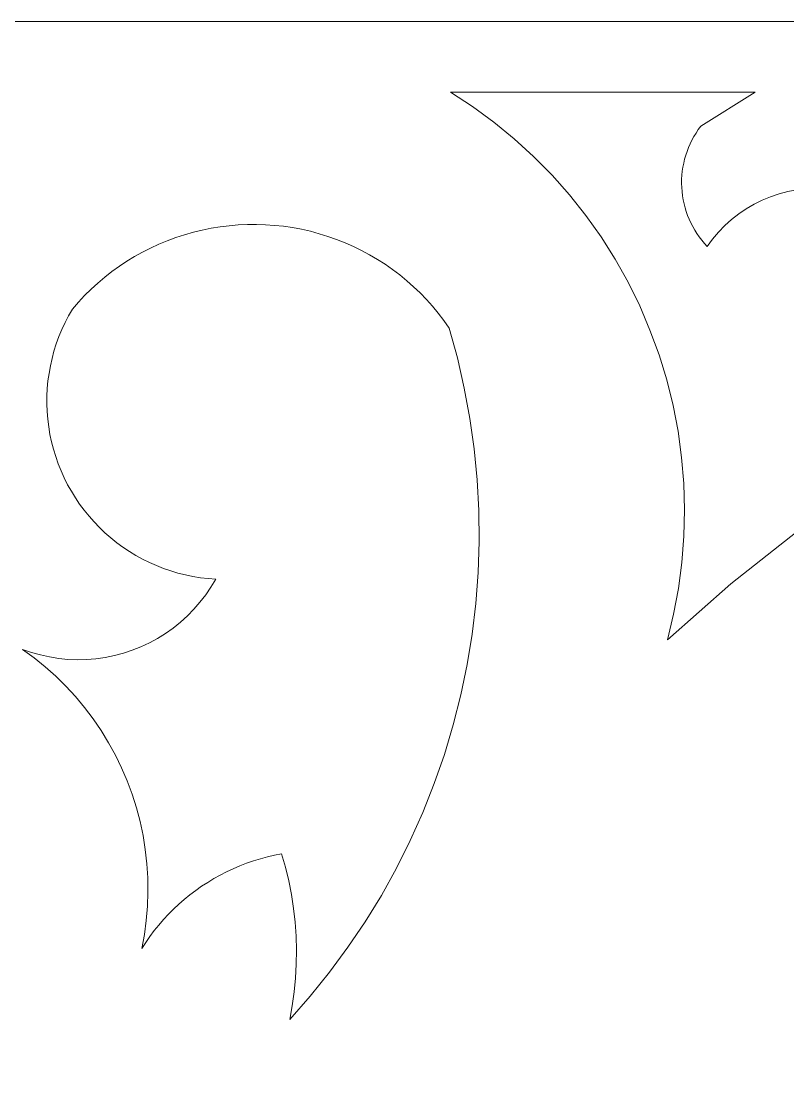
# Model space of a CAD drawing. Header units: centimetres. Extents: x -9.9 to 10, y -12 to 6.3.
# Drawn here: x -6.809 to -3.784, y 2.036 to 6.281 of the extents above; entities that cross this region are included whole.
import ezdxf

# ---------------------------------------------------------------- set-up
doc = ezdxf.new("R2010")
doc.units = ezdxf.units.CM
doc.header["$MEASUREMENT"] = 0
doc.layers.add('layer 1', color=7, linetype='Continuous')

msp = doc.modelspace()

# ---------------------------------------------------------------- linework, layer by layer
at = {"layer": 'layer 1', "color": 242, "lineweight": 20}
for points, knots in [([(-0.65137, -11.98109), (-0.65137, -11.98109), (-0.65137, 6.28139), (-0.65137, 6.28139), (-0.65137, 6.28139), (-0.65137, 6.28139), (-9.89386, 6.28139), (-9.89386, 6.28139), (-9.89386, 6.28139), (-9.89386, 6.28139), (-9.89386, -11.98109), (-9.89386, -11.98109), (-9.89386, -11.98109), (-9.89386, -11.98109), (-0.65137, -11.98109), (-0.65137, -11.98109)], [0, 0, 0, 0, 0.2, 0.2, 0.2, 0.2, 0.4, 0.4, 0.4, 0.4, 0.6, 0.6, 0.6, 0.6, 1, 1, 1, 1]), ([(-3.74606, 4.26747), (-3.74606, 4.26747), (-4.00851, 4.06061), (-4.00851, 4.06061), (-4.00851, 4.06061), (-4.00851, 4.06061), (-4.25868, 3.83902), (-4.25868, 3.83902), (-4.25868, 3.83902), (-4.25868, 3.83902), (-4.23412, 3.94026), (-4.23412, 3.94026), (-4.23412, 3.94026), (-4.23412, 3.94026), (-4.21508, 4.04247), (-4.21508, 4.04247), (-4.21508, 4.04247), (-4.21508, 4.04247), (-4.20154, 4.14538), (-4.20154, 4.14538), (-4.20154, 4.14538), (-4.20154, 4.14538), (-4.19345, 4.2488), (-4.19345, 4.2488), (-4.19345, 4.2488), (-4.19345, 4.2488), (-4.19094, 4.35253), (-4.19094, 4.35253), (-4.19094, 4.35253), (-4.19094, 4.35253), (-4.19401, 4.45628), (-4.19401, 4.45628), (-4.19401, 4.45628), (-4.19401, 4.45628), (-4.20259, 4.55988), (-4.20259, 4.55988), (-4.20259, 4.55988), (-4.20259, 4.55988), (-4.21675, 4.66311), (-4.21675, 4.66311), (-4.21675, 4.66311), (-4.21675, 4.66311), (-4.23642, 4.76542), (-4.23642, 4.76542), (-4.23642, 4.76542), (-4.23642, 4.76542), (-4.26147, 4.8663), (-4.26147, 4.8663), (-4.26147, 4.8663), (-4.26147, 4.8663), (-4.29182, 4.96557), (-4.29182, 4.96557), (-4.29182, 4.96557), (-4.29182, 4.96557), (-4.3274, 5.06301), (-4.3274, 5.06301), (-4.3274, 5.06301), (-4.3274, 5.06301), (-4.36814, 5.15841), (-4.36814, 5.15841), (-4.36814, 5.15841), (-4.36814, 5.15841), (-4.41397, 5.25156), (-4.41397, 5.25156), (-4.41397, 5.25156), (-4.41397, 5.25156), (-4.46476, 5.34227), (-4.46476, 5.34227), (-4.46476, 5.34227), (-4.46476, 5.34227), (-4.5205, 5.43031), (-4.5205, 5.43031), (-4.5205, 5.43031), (-4.5205, 5.43031), (-4.58084, 5.51523), (-4.58084, 5.51523), (-4.58084, 5.51523), (-4.58084, 5.51523), (-4.64552, 5.59665), (-4.64552, 5.59665), (-4.64552, 5.59665), (-4.64552, 5.59665), (-4.71431, 5.67437), (-4.71431, 5.67437), (-4.71431, 5.67437), (-4.71431, 5.67437), (-4.78714, 5.74824), (-4.78714, 5.74824), (-4.78714, 5.74824), (-4.78714, 5.74824), (-4.8638, 5.81815), (-4.8638, 5.81815), (-4.8638, 5.81815), (-4.8638, 5.81815), (-4.9441, 5.8839), (-4.9441, 5.8839), (-4.9441, 5.8839), (-4.9441, 5.8839), (-5.02796, 5.94534), (-5.02796, 5.94534), (-5.02796, 5.94534), (-5.02796, 5.94534), (-5.11516, 6.00234), (-5.11516, 6.00234), (-5.11516, 6.00234), (-5.11516, 6.00234), (-3.91238, 6.00234), (-3.91238, 6.00234), (-3.91238, 6.00234), (-3.91238, 6.00234), (-4.12697, 5.86764), (-4.12697, 5.86764), (-4.12697, 5.86764), (-4.12697, 5.86764), (-4.13667, 5.85449), (-4.13667, 5.85449), (-4.13667, 5.85449), (-4.13667, 5.85449), (-4.14566, 5.84097), (-4.14566, 5.84097), (-4.14566, 5.84097), (-4.14566, 5.84097), (-4.15404, 5.82711), (-4.15404, 5.82711), (-4.15404, 5.82711), (-4.15404, 5.82711), (-4.16178, 5.81291), (-4.16178, 5.81291), (-4.16178, 5.81291), (-4.16178, 5.81291), (-4.16889, 5.79842), (-4.16889, 5.79842), (-4.16889, 5.79842), (-4.16889, 5.79842), (-4.17531, 5.78365), (-4.17531, 5.78365), (-4.17531, 5.78365), (-4.17531, 5.78365), (-4.1811, 5.76863), (-4.1811, 5.76863), (-4.1811, 5.76863), (-4.1811, 5.76863), (-4.1862, 5.75337), (-4.1862, 5.75337), (-4.1862, 5.75337), (-4.1862, 5.75337), (-4.19066, 5.7379), (-4.19066, 5.7379), (-4.19066, 5.7379), (-4.19066, 5.7379), (-4.19436, 5.72224), (-4.19436, 5.72224), (-4.19436, 5.72224), (-4.19436, 5.72224), (-4.19743, 5.70642), (-4.19743, 5.70642), (-4.19743, 5.70642), (-4.19743, 5.70642), (-4.1998, 5.69046), (-4.1998, 5.69046), (-4.1998, 5.69046), (-4.1998, 5.69046), (-4.20141, 5.67438), (-4.20141, 5.67438), (-4.20141, 5.67438), (-4.20141, 5.67438), (-4.20238, 5.65819), (-4.20238, 5.65819), (-4.20238, 5.65819), (-4.20238, 5.65819), (-4.20259, 5.64194), (-4.20259, 5.64194), (-4.20259, 5.64194), (-4.20259, 5.64194), (-4.20203, 5.62563), (-4.20203, 5.62563), (-4.20203, 5.62563), (-4.20203, 5.62563), (-4.20085, 5.60938), (-4.20085, 5.60938), (-4.20085, 5.60938), (-4.20085, 5.60938), (-4.1989, 5.59325), (-4.1989, 5.59325), (-4.1989, 5.59325), (-4.1989, 5.59325), (-4.19617, 5.57726), (-4.19617, 5.57726), (-4.19617, 5.57726), (-4.19617, 5.57726), (-4.19282, 5.56145), (-4.19282, 5.56145), (-4.19282, 5.56145), (-4.19282, 5.56145), (-4.18878, 5.54582), (-4.18878, 5.54582), (-4.18878, 5.54582), (-4.18878, 5.54582), (-4.18403, 5.53042), (-4.18403, 5.53042), (-4.18403, 5.53042), (-4.18403, 5.53042), (-4.17866, 5.51527), (-4.17866, 5.51527), (-4.17866, 5.51527), (-4.17866, 5.51527), (-4.17259, 5.50036), (-4.17259, 5.50036), (-4.17259, 5.50036), (-4.17259, 5.50036), (-4.16582, 5.48574), (-4.16582, 5.48574), (-4.16582, 5.48574), (-4.16582, 5.48574), (-4.1585, 5.47142), (-4.1585, 5.47142), (-4.1585, 5.47142), (-4.1585, 5.47142), (-4.15048, 5.45744), (-4.15048, 5.45744), (-4.15048, 5.45744), (-4.15048, 5.45744), (-4.14189, 5.44378), (-4.14189, 5.44378), (-4.14189, 5.44378), (-4.14189, 5.44378), (-4.13269, 5.43051), (-4.13269, 5.43051), (-4.13269, 5.43051), (-4.13269, 5.43051), (-4.12285, 5.41764), (-4.12285, 5.41764), (-4.12285, 5.41764), (-4.12285, 5.41764), (-4.11239, 5.40517), (-4.11239, 5.40517), (-4.11239, 5.40517), (-4.11239, 5.40517), (-4.10136, 5.39313), (-4.10136, 5.39313), (-4.10136, 5.39313), (-4.10136, 5.39313), (-4.08002, 5.4221), (-4.08002, 5.4221), (-4.08002, 5.4221), (-4.08002, 5.4221), (-4.05678, 5.44948), (-4.05678, 5.44948), (-4.05678, 5.44948), (-4.05678, 5.44948), (-4.03181, 5.47517), (-4.03181, 5.47517), (-4.03181, 5.47517), (-4.03181, 5.47517), (-4.00523, 5.49908), (-4.00523, 5.49908), (-4.00523, 5.49908), (-4.00523, 5.49908), (-3.97712, 5.52118), (-3.97712, 5.52118), (-3.97712, 5.52118), (-3.97712, 5.52118), (-3.94754, 5.54134), (-3.94754, 5.54134), (-3.94754, 5.54134), (-3.94754, 5.54134), (-3.91656, 5.5595), (-3.91656, 5.5595), (-3.91656, 5.5595), (-3.91656, 5.5595), (-3.88433, 5.57559), (-3.88433, 5.57559), (-3.88433, 5.57559), (-3.88433, 5.57559), (-3.85112, 5.58946), (-3.85112, 5.58946), (-3.85112, 5.58946), (-3.85112, 5.58946), (-3.81715, 5.60101), (-3.81715, 5.60101), (-3.81715, 5.60101), (-3.81715, 5.60101), (-3.78255, 5.61023), (-3.78255, 5.61023), (-3.78255, 5.61023), (-3.78255, 5.61023), (-3.74739, 5.61709), (-3.74739, 5.61709), (-3.74739, 5.61709), (-3.74739, 5.61709), (-3.71195, 5.62159), (-3.71195, 5.62159), (-3.71195, 5.62159), (-3.71195, 5.62159), (-3.67616, 5.62368), (-3.67616, 5.62368), (-3.67616, 5.62368), (-3.67616, 5.62368), (-3.6403, 5.62335), (-3.6403, 5.62335), (-3.6403, 5.62335), (-3.6403, 5.62335), (-3.60437, 5.6206), (-3.60437, 5.6206), (-3.60437, 5.6206), (-3.60437, 5.6206), (-3.56872, 5.61541), (-3.56872, 5.61541), (-3.56872, 5.61541), (-3.56872, 5.61541), (-3.53363, 5.60788), (-3.53363, 5.60788), (-3.53363, 5.60788), (-3.53363, 5.60788), (-3.49917, 5.598), (-3.49917, 5.598), (-3.49917, 5.598), (-3.49917, 5.598), (-3.46555, 5.58585), (-3.46555, 5.58585), (-3.46555, 5.58585), (-3.46555, 5.58585), (-3.43275, 5.57146), (-3.43275, 5.57146), (-3.43275, 5.57146), (-3.43275, 5.57146), (-3.40101, 5.55489), (-3.40101, 5.55489), (-3.40101, 5.55489), (-3.40101, 5.55489), (-3.37039, 5.53618), (-3.37039, 5.53618), (-3.37039, 5.53618), (-3.37039, 5.53618), (-3.34101, 5.51537), (-3.34101, 5.51537), (-3.34101, 5.51537), (-3.34101, 5.51537), (-3.31311, 5.47498), (-3.31311, 5.47498), (-3.31311, 5.47498), (-3.31311, 5.47498), (-3.28786, 5.43304), (-3.28786, 5.43304), (-3.28786, 5.43304), (-3.28786, 5.43304), (-3.26539, 5.38964), (-3.26539, 5.38964), (-3.26539, 5.38964), (-3.26539, 5.38964), (-3.24572, 5.34498), (-3.24572, 5.34498), (-3.24572, 5.34498), (-3.24572, 5.34498), (-3.22891, 5.29916), (-3.22891, 5.29916), (-3.22891, 5.29916), (-3.22891, 5.29916), (-3.21502, 5.25233), (-3.21502, 5.25233), (-3.21502, 5.25233), (-3.21502, 5.25233), (-3.20407, 5.20463), (-3.20407, 5.20463), (-3.20407, 5.20463), (-3.20407, 5.20463), (-3.19619, 5.15617), (-3.19619, 5.15617), (-3.19619, 5.15617), (-3.19619, 5.15617), (-3.19137, 5.10731), (-3.19137, 5.10731), (-3.19137, 5.10731), (-3.19137, 5.10731), (-3.1897, 5.05839), (-3.1897, 5.05839), (-3.1897, 5.05839), (-3.1897, 5.05839), (-3.19109, 5.00956), (-3.19109, 5.00956), (-3.19109, 5.00956), (-3.19109, 5.00956), (-3.19556, 4.96097), (-3.19556, 4.96097), (-3.19556, 4.96097), (-3.19556, 4.96097), (-3.20309, 4.91274), (-3.20309, 4.91274), (-3.20309, 4.91274), (-3.20309, 4.91274), (-3.2137, 4.86506), (-3.2137, 4.86506), (-3.2137, 4.86506), (-3.2137, 4.86506), (-3.2273, 4.81804), (-3.2273, 4.81804), (-3.2273, 4.81804), (-3.2273, 4.81804), (-3.2439, 4.77184), (-3.2439, 4.77184), (-3.2439, 4.77184), (-3.2439, 4.77184), (-3.26337, 4.72679), (-3.26337, 4.72679), (-3.26337, 4.72679), (-3.26337, 4.72679), (-3.28562, 4.68318), (-3.28562, 4.68318), (-3.28562, 4.68318), (-3.28562, 4.68318), (-3.3106, 4.64117), (-3.3106, 4.64117), (-3.3106, 4.64117), (-3.3106, 4.64117), (-3.33809, 4.60085), (-3.33809, 4.60085), (-3.33809, 4.60085), (-3.33809, 4.60085), (-3.36808, 4.56234), (-3.36808, 4.56234), (-3.36808, 4.56234), (-3.36808, 4.56234), (-3.40045, 4.52579), (-3.40045, 4.52579), (-3.40045, 4.52579), (-3.40045, 4.52579), (-3.43513, 4.49127), (-3.43513, 4.49127), (-3.43513, 4.49127), (-3.43513, 4.49127), (-3.4721, 4.45891), (-3.4721, 4.45891), (-3.4721, 4.45891), (-3.4721, 4.45891), (-3.74606, 4.26747), (-3.74606, 4.26747)], [0, 0, 0, 0, 0.0090909, 0.0090909, 0.0090909, 0.0090909, 0.0181818, 0.0181818, 0.0181818, 0.0181818, 0.0272727, 0.0272727, 0.0272727, 0.0272727, 0.0363636, 0.0363636, 0.0363636, 0.0363636, 0.0454545, 0.0454545, 0.0454545, 0.0454545, 0.0545455, 0.0545455, 0.0545455, 0.0545455, 0.0636364, 0.0636364, 0.0636364, 0.0636364, 0.0727273, 0.0727273, 0.0727273, 0.0727273, 0.0818182, 0.0818182, 0.0818182, 0.0818182, 0.0909091, 0.0909091, 0.0909091, 0.0909091, 0.1, 0.1, 0.1, 0.1, 0.1090909, 0.1090909, 0.1090909, 0.1090909, 0.1181818, 0.1181818, 0.1181818, 0.1181818, 0.1272727, 0.1272727, 0.1272727, 0.1272727, 0.1363636, 0.1363636, 0.1363636, 0.1363636, 0.1454545, 0.1454545, 0.1454545, 0.1454545, 0.1545455, 0.1545455, 0.1545455, 0.1545455, 0.1636364, 0.1636364, 0.1636364, 0.1636364, 0.1727273, 0.1727273, 0.1727273, 0.1727273, 0.1818182, 0.1818182, 0.1818182, 0.1818182, 0.1909091, 0.1909091, 0.1909091, 0.1909091, 0.2, 0.2, 0.2, 0.2, 0.2090909, 0.2090909, 0.2090909, 0.2090909, 0.2181818, 0.2181818, 0.2181818, 0.2181818, 0.2272727, 0.2272727, 0.2272727, 0.2272727, 0.2363636, 0.2363636, 0.2363636, 0.2363636, 0.2454545, 0.2454545, 0.2454545, 0.2454545, 0.2545455, 0.2545455, 0.2545455, 0.2545455, 0.2636364, 0.2636364, 0.2636364, 0.2636364, 0.2727273, 0.2727273, 0.2727273, 0.2727273, 0.2818182, 0.2818182, 0.2818182, 0.2818182, 0.2909091, 0.2909091, 0.2909091, 0.2909091, 0.3, 0.3, 0.3, 0.3, 0.3090909, 0.3090909, 0.3090909, 0.3090909, 0.3181818, 0.3181818, 0.3181818, 0.3181818, 0.3272727, 0.3272727, 0.3272727, 0.3272727, 0.3363636, 0.3363636, 0.3363636, 0.3363636, 0.3454545, 0.3454545, 0.3454545, 0.3454545, 0.3545455, 0.3545455, 0.3545455, 0.3545455, 0.3636364, 0.3636364, 0.3636364, 0.3636364, 0.3727273, 0.3727273, 0.3727273, 0.3727273, 0.3818182, 0.3818182, 0.3818182, 0.3818182, 0.3909091, 0.3909091, 0.3909091, 0.3909091, 0.4, 0.4, 0.4, 0.4, 0.4090909, 0.4090909, 0.4090909, 0.4090909, 0.4181818, 0.4181818, 0.4181818, 0.4181818, 0.4272727, 0.4272727, 0.4272727, 0.4272727, 0.4363636, 0.4363636, 0.4363636, 0.4363636, 0.4454545, 0.4454545, 0.4454545, 0.4454545, 0.4545455, 0.4545455, 0.4545455, 0.4545455, 0.4636364, 0.4636364, 0.4636364, 0.4636364, 0.4727273, 0.4727273, 0.4727273, 0.4727273, 0.4818182, 0.4818182, 0.4818182, 0.4818182, 0.4909091, 0.4909091, 0.4909091, 0.4909091, 0.5, 0.5, 0.5, 0.5, 0.5090909, 0.5090909, 0.5090909, 0.5090909, 0.5181818, 0.5181818, 0.5181818, 0.5181818, 0.5272727, 0.5272727, 0.5272727, 0.5272727, 0.5363636, 0.5363636, 0.5363636, 0.5363636, 0.5454545, 0.5454545, 0.5454545, 0.5454545, 0.5545455, 0.5545455, 0.5545455, 0.5545455, 0.5636364, 0.5636364, 0.5636364, 0.5636364, 0.5727273, 0.5727273, 0.5727273, 0.5727273, 0.5818182, 0.5818182, 0.5818182, 0.5818182, 0.5909091, 0.5909091, 0.5909091, 0.5909091, 0.6, 0.6, 0.6, 0.6, 0.6090909, 0.6090909, 0.6090909, 0.6090909, 0.6181818, 0.6181818, 0.6181818, 0.6181818, 0.6272727, 0.6272727, 0.6272727, 0.6272727, 0.6363636, 0.6363636, 0.6363636, 0.6363636, 0.6454545, 0.6454545, 0.6454545, 0.6454545, 0.6545455, 0.6545455, 0.6545455, 0.6545455, 0.6636364, 0.6636364, 0.6636364, 0.6636364, 0.6727273, 0.6727273, 0.6727273, 0.6727273, 0.6818182, 0.6818182, 0.6818182, 0.6818182, 0.6909091, 0.6909091, 0.6909091, 0.6909091, 0.7, 0.7, 0.7, 0.7, 0.7090909, 0.7090909, 0.7090909, 0.7090909, 0.7181818, 0.7181818, 0.7181818, 0.7181818, 0.7272727, 0.7272727, 0.7272727, 0.7272727, 0.7363636, 0.7363636, 0.7363636, 0.7363636, 0.7454545, 0.7454545, 0.7454545, 0.7454545, 0.7545455, 0.7545455, 0.7545455, 0.7545455, 0.7636364, 0.7636364, 0.7636364, 0.7636364, 0.7727273, 0.7727273, 0.7727273, 0.7727273, 0.7818182, 0.7818182, 0.7818182, 0.7818182, 0.7909091, 0.7909091, 0.7909091, 0.7909091, 0.8, 0.8, 0.8, 0.8, 0.8090909, 0.8090909, 0.8090909, 0.8090909, 0.8181818, 0.8181818, 0.8181818, 0.8181818, 0.8272727, 0.8272727, 0.8272727, 0.8272727, 0.8363636, 0.8363636, 0.8363636, 0.8363636, 0.8454545, 0.8454545, 0.8454545, 0.8454545, 0.8545455, 0.8545455, 0.8545455, 0.8545455, 0.8636364, 0.8636364, 0.8636364, 0.8636364, 0.8727273, 0.8727273, 0.8727273, 0.8727273, 0.8818182, 0.8818182, 0.8818182, 0.8818182, 0.8909091, 0.8909091, 0.8909091, 0.8909091, 0.9, 0.9, 0.9, 0.9, 0.9090909, 0.9090909, 0.9090909, 0.9090909, 0.9181818, 0.9181818, 0.9181818, 0.9181818, 0.9272727, 0.9272727, 0.9272727, 0.9272727, 0.9363636, 0.9363636, 0.9363636, 0.9363636, 0.9454545, 0.9454545, 0.9454545, 0.9454545, 0.9545455, 0.9545455, 0.9545455, 0.9545455, 0.9636364, 0.9636364, 0.9636364, 0.9636364, 0.9727273, 0.9727273, 0.9727273, 0.9727273, 0.9818182, 0.9818182, 0.9818182, 0.9818182, 1, 1, 1, 1]), ([(-5.074, 3.6222), (-5.074, 3.6222), (-5.10393, 3.50395), (-5.10393, 3.50395), (-5.10393, 3.50395), (-5.10393, 3.50395), (-5.13902, 3.38702), (-5.13902, 3.38702), (-5.13902, 3.38702), (-5.13902, 3.38702), (-5.17906, 3.27163), (-5.17906, 3.27163), (-5.17906, 3.27163), (-5.17906, 3.27163), (-5.22413, 3.1579), (-5.22413, 3.1579), (-5.22413, 3.1579), (-5.22413, 3.1579), (-5.27408, 3.04623), (-5.27408, 3.04623), (-5.27408, 3.04623), (-5.27408, 3.04623), (-5.3287, 2.93696), (-5.3287, 2.93696), (-5.3287, 2.93696), (-5.3287, 2.93696), (-5.38793, 2.83026), (-5.38793, 2.83026), (-5.38793, 2.83026), (-5.38793, 2.83026), (-5.45169, 2.72624), (-5.45169, 2.72624), (-5.45169, 2.72624), (-5.45169, 2.72624), (-5.51986, 2.62505), (-5.51986, 2.62505), (-5.51986, 2.62505), (-5.51986, 2.62505), (-5.59233, 2.52686), (-5.59233, 2.52686), (-5.59233, 2.52686), (-5.59233, 2.52686), (-5.66901, 2.43179), (-5.66901, 2.43179), (-5.66901, 2.43179), (-5.66901, 2.43179), (-5.74986, 2.34), (-5.74986, 2.34), (-5.74986, 2.34), (-5.74986, 2.34), (-5.73995, 2.39424), (-5.73995, 2.39424), (-5.73995, 2.39424), (-5.73995, 2.39424), (-5.73235, 2.44885), (-5.73235, 2.44885), (-5.73235, 2.44885), (-5.73235, 2.44885), (-5.72705, 2.50372), (-5.72705, 2.50372), (-5.72705, 2.50372), (-5.72705, 2.50372), (-5.72398, 2.55878), (-5.72398, 2.55878), (-5.72398, 2.55878), (-5.72398, 2.55878), (-5.72328, 2.61392), (-5.72328, 2.61392), (-5.72328, 2.61392), (-5.72328, 2.61392), (-5.72482, 2.66904), (-5.72482, 2.66904), (-5.72482, 2.66904), (-5.72482, 2.66904), (-5.72872, 2.72403), (-5.72872, 2.72403), (-5.72872, 2.72403), (-5.72872, 2.72403), (-5.73486, 2.77882), (-5.73486, 2.77882), (-5.73486, 2.77882), (-5.73486, 2.77882), (-5.74338, 2.83333), (-5.74338, 2.83333), (-5.74338, 2.83333), (-5.74338, 2.83333), (-5.75405, 2.88739), (-5.75405, 2.88739), (-5.75405, 2.88739), (-5.75405, 2.88739), (-5.7671, 2.94097), (-5.7671, 2.94097), (-5.7671, 2.94097), (-5.7671, 2.94097), (-5.7823, 2.99399), (-5.7823, 2.99399), (-5.7823, 2.99399), (-5.7823, 2.99399), (-5.81035, 2.9885), (-5.81035, 2.9885), (-5.81035, 2.9885), (-5.81035, 2.9885), (-5.83818, 2.98203), (-5.83818, 2.98203), (-5.83818, 2.98203), (-5.83818, 2.98203), (-5.86581, 2.97458), (-5.86581, 2.97458), (-5.86581, 2.97458), (-5.86581, 2.97458), (-5.89308, 2.96619), (-5.89308, 2.96619), (-5.89308, 2.96619), (-5.89308, 2.96619), (-5.92008, 2.95685), (-5.92008, 2.95685), (-5.92008, 2.95685), (-5.92008, 2.95685), (-5.94673, 2.94657), (-5.94673, 2.94657), (-5.94673, 2.94657), (-5.94673, 2.94657), (-5.97304, 2.93536), (-5.97304, 2.93536), (-5.97304, 2.93536), (-5.97304, 2.93536), (-5.99899, 2.92322), (-5.99899, 2.92322), (-5.99899, 2.92322), (-5.99899, 2.92322), (-6.02445, 2.91019), (-6.02445, 2.91019), (-6.02445, 2.91019), (-6.02445, 2.91019), (-6.04942, 2.89627), (-6.04942, 2.89627), (-6.04942, 2.89627), (-6.04942, 2.89627), (-6.07384, 2.88152), (-6.07384, 2.88152), (-6.07384, 2.88152), (-6.07384, 2.88152), (-6.09777, 2.86591), (-6.09777, 2.86591), (-6.09777, 2.86591), (-6.09777, 2.86591), (-6.12114, 2.8495), (-6.12114, 2.8495), (-6.12114, 2.8495), (-6.12114, 2.8495), (-6.14395, 2.83225), (-6.14395, 2.83225), (-6.14395, 2.83225), (-6.14395, 2.83225), (-6.16614, 2.81421), (-6.16614, 2.81421), (-6.16614, 2.81421), (-6.16614, 2.81421), (-6.1877, 2.79539), (-6.1877, 2.79539), (-6.1877, 2.79539), (-6.1877, 2.79539), (-6.20856, 2.77585), (-6.20856, 2.77585), (-6.20856, 2.77585), (-6.20856, 2.77585), (-6.22872, 2.75558), (-6.22872, 2.75558), (-6.22872, 2.75558), (-6.22872, 2.75558), (-6.24818, 2.73464), (-6.24818, 2.73464), (-6.24818, 2.73464), (-6.24818, 2.73464), (-6.26688, 2.71304), (-6.26688, 2.71304), (-6.26688, 2.71304), (-6.26688, 2.71304), (-6.28474, 2.69081), (-6.28474, 2.69081), (-6.28474, 2.69081), (-6.28474, 2.69081), (-6.3019, 2.66794), (-6.3019, 2.66794), (-6.3019, 2.66794), (-6.3019, 2.66794), (-6.31822, 2.64448), (-6.31822, 2.64448), (-6.31822, 2.64448), (-6.31822, 2.64448), (-6.33378, 2.62043), (-6.33378, 2.62043), (-6.33378, 2.62043), (-6.33378, 2.62043), (-6.32366, 2.67577), (-6.32366, 2.67577), (-6.32366, 2.67577), (-6.32366, 2.67577), (-6.31627, 2.7314), (-6.31627, 2.7314), (-6.31627, 2.7314), (-6.31627, 2.7314), (-6.31166, 2.78729), (-6.31166, 2.78729), (-6.31166, 2.78729), (-6.31166, 2.78729), (-6.30971, 2.8433), (-6.30971, 2.8433), (-6.30971, 2.8433), (-6.30971, 2.8433), (-6.31048, 2.89933), (-6.31048, 2.89933), (-6.31048, 2.89933), (-6.31048, 2.89933), (-6.31404, 2.95529), (-6.31404, 2.95529), (-6.31404, 2.95529), (-6.31404, 2.95529), (-6.32025, 3.01109), (-6.32025, 3.01109), (-6.32025, 3.01109), (-6.32025, 3.01109), (-6.32924, 3.0666), (-6.32924, 3.0666), (-6.32924, 3.0666), (-6.32924, 3.0666), (-6.3409, 3.12161), (-6.3409, 3.12161), (-6.3409, 3.12161), (-6.3409, 3.12161), (-6.35526, 3.1759), (-6.35526, 3.1759), (-6.35526, 3.1759), (-6.35526, 3.1759), (-6.37215, 3.22936), (-6.37215, 3.22936), (-6.37215, 3.22936), (-6.37215, 3.22936), (-6.39168, 3.28191), (-6.39168, 3.28191), (-6.39168, 3.28191), (-6.39168, 3.28191), (-6.41366, 3.33343), (-6.41366, 3.33343), (-6.41366, 3.33343), (-6.41366, 3.33343), (-6.43822, 3.38387), (-6.43822, 3.38387), (-6.43822, 3.38387), (-6.43822, 3.38387), (-6.46514, 3.4331), (-6.46514, 3.4331), (-6.46514, 3.4331), (-6.46514, 3.4331), (-6.49451, 3.48104), (-6.49451, 3.48104), (-6.49451, 3.48104), (-6.49451, 3.48104), (-6.52625, 3.52751), (-6.52625, 3.52751), (-6.52625, 3.52751), (-6.52625, 3.52751), (-6.56009, 3.57228), (-6.56009, 3.57228), (-6.56009, 3.57228), (-6.56009, 3.57228), (-6.59609, 3.61531), (-6.59609, 3.61531), (-6.59609, 3.61531), (-6.59609, 3.61531), (-6.63404, 3.65652), (-6.63404, 3.65652), (-6.63404, 3.65652), (-6.63404, 3.65652), (-6.67402, 3.69581), (-6.67402, 3.69581), (-6.67402, 3.69581), (-6.67402, 3.69581), (-6.7158, 3.73315), (-6.7158, 3.73315), (-6.7158, 3.73315), (-6.7158, 3.73315), (-6.75947, 3.76847), (-6.75947, 3.76847), (-6.75947, 3.76847), (-6.75947, 3.76847), (-6.80489, 3.80166), (-6.80489, 3.80166), (-6.80489, 3.80166), (-6.80489, 3.80166), (-6.76994, 3.7895), (-6.76994, 3.7895), (-6.76994, 3.7895), (-6.76994, 3.7895), (-6.7345, 3.77949), (-6.7345, 3.77949), (-6.7345, 3.77949), (-6.7345, 3.77949), (-6.6985, 3.77161), (-6.6985, 3.77161), (-6.6985, 3.77161), (-6.6985, 3.77161), (-6.66215, 3.76589), (-6.66215, 3.76589), (-6.66215, 3.76589), (-6.66215, 3.76589), (-6.62553, 3.76231), (-6.62553, 3.76231), (-6.62553, 3.76231), (-6.62553, 3.76231), (-6.58876, 3.76092), (-6.58876, 3.76092), (-6.58876, 3.76092), (-6.58876, 3.76092), (-6.55186, 3.76172), (-6.55186, 3.76172), (-6.55186, 3.76172), (-6.55186, 3.76172), (-6.51502, 3.76472), (-6.51502, 3.76472), (-6.51502, 3.76472), (-6.51502, 3.76472), (-6.4784, 3.7699), (-6.4784, 3.7699), (-6.4784, 3.7699), (-6.4784, 3.7699), (-6.44226, 3.77724), (-6.44226, 3.77724), (-6.44226, 3.77724), (-6.44226, 3.77724), (-6.40668, 3.78669), (-6.40668, 3.78669), (-6.40668, 3.78669), (-6.40668, 3.78669), (-6.37173, 3.79824), (-6.37173, 3.79824), (-6.37173, 3.79824), (-6.37173, 3.79824), (-6.33755, 3.81183), (-6.33755, 3.81183), (-6.33755, 3.81183), (-6.33755, 3.81183), (-6.3042, 3.82742), (-6.3042, 3.82742), (-6.3042, 3.82742), (-6.3042, 3.82742), (-6.27183, 3.84502), (-6.27183, 3.84502), (-6.27183, 3.84502), (-6.27183, 3.84502), (-6.24037, 3.86455), (-6.24037, 3.86455), (-6.24037, 3.86455), (-6.24037, 3.86455), (-6.21023, 3.88592), (-6.21023, 3.88592), (-6.21023, 3.88592), (-6.21023, 3.88592), (-6.18141, 3.90899), (-6.18141, 3.90899), (-6.18141, 3.90899), (-6.18141, 3.90899), (-6.15414, 3.93367), (-6.15414, 3.93367), (-6.15414, 3.93367), (-6.15414, 3.93367), (-6.12833, 3.95992), (-6.12833, 3.95992), (-6.12833, 3.95992), (-6.12833, 3.95992), (-6.10419, 3.98765), (-6.10419, 3.98765), (-6.10419, 3.98765), (-6.10419, 3.98765), (-6.08166, 4.01679), (-6.08166, 4.01679), (-6.08166, 4.01679), (-6.08166, 4.01679), (-6.06086, 4.04726), (-6.06086, 4.04726), (-6.06086, 4.04726), (-6.06086, 4.04726), (-6.04189, 4.079), (-6.04189, 4.079), (-6.04189, 4.079), (-6.04189, 4.079), (-6.0723, 4.08127), (-6.0723, 4.08127), (-6.0723, 4.08127), (-6.0723, 4.08127), (-6.10244, 4.08485), (-6.10244, 4.08485), (-6.10244, 4.08485), (-6.10244, 4.08485), (-6.1323, 4.0897), (-6.1323, 4.0897), (-6.1323, 4.0897), (-6.1323, 4.0897), (-6.16188, 4.0958), (-6.16188, 4.0958), (-6.16188, 4.0958), (-6.16188, 4.0958), (-6.19118, 4.10316), (-6.19118, 4.10316), (-6.19118, 4.10316), (-6.19118, 4.10316), (-6.22, 4.11176), (-6.22, 4.11176), (-6.22, 4.11176), (-6.22, 4.11176), (-6.24846, 4.12158), (-6.24846, 4.12158), (-6.24846, 4.12158), (-6.24846, 4.12158), (-6.27643, 4.13258), (-6.27643, 4.13258), (-6.27643, 4.13258), (-6.27643, 4.13258), (-6.30392, 4.14479), (-6.30392, 4.14479), (-6.30392, 4.14479), (-6.30392, 4.14479), (-6.33092, 4.15815), (-6.33092, 4.15815), (-6.33092, 4.15815), (-6.33092, 4.15815), (-6.35729, 4.17268), (-6.35729, 4.17268), (-6.35729, 4.17268), (-6.35729, 4.17268), (-6.3831, 4.18832), (-6.3831, 4.18832), (-6.3831, 4.18832), (-6.3831, 4.18832), (-6.40822, 4.2051), (-6.40822, 4.2051), (-6.40822, 4.2051), (-6.40822, 4.2051), (-6.43264, 4.223), (-6.43264, 4.223), (-6.43264, 4.223), (-6.43264, 4.223), (-6.45636, 4.24195), (-6.45636, 4.24195), (-6.45636, 4.24195), (-6.45636, 4.24195), (-6.47931, 4.26199), (-6.47931, 4.26199), (-6.47931, 4.26199), (-6.47931, 4.26199), (-6.50135, 4.28301), (-6.50135, 4.28301), (-6.50135, 4.28301), (-6.50135, 4.28301), (-6.52242, 4.30488), (-6.52242, 4.30488), (-6.52242, 4.30488), (-6.52242, 4.30488), (-6.54244, 4.32758), (-6.54244, 4.32758), (-6.54244, 4.32758), (-6.54244, 4.32758), (-6.56148, 4.35106), (-6.56148, 4.35106), (-6.56148, 4.35106), (-6.56148, 4.35106), (-6.57942, 4.3753), (-6.57942, 4.3753), (-6.57942, 4.3753), (-6.57942, 4.3753), (-6.5963, 4.40024), (-6.5963, 4.40024), (-6.5963, 4.40024), (-6.5963, 4.40024), (-6.61207, 4.42587), (-6.61207, 4.42587), (-6.61207, 4.42587), (-6.61207, 4.42587), (-6.62671, 4.45213), (-6.62671, 4.45213), (-6.62671, 4.45213), (-6.62671, 4.45213), (-6.64025, 4.47899), (-6.64025, 4.47899), (-6.64025, 4.47899), (-6.64025, 4.47899), (-6.65267, 4.50643), (-6.65267, 4.50643), (-6.65267, 4.50643), (-6.65267, 4.50643), (-6.66383, 4.53438), (-6.66383, 4.53438), (-6.66383, 4.53438), (-6.66383, 4.53438), (-6.67387, 4.56283), (-6.67387, 4.56283), (-6.67387, 4.56283), (-6.67387, 4.56283), (-6.68267, 4.59174), (-6.68267, 4.59174), (-6.68267, 4.59174), (-6.68267, 4.59174), (-6.69027, 4.62106), (-6.69027, 4.62106), (-6.69027, 4.62106), (-6.69027, 4.62106), (-6.69655, 4.65076), (-6.69655, 4.65076), (-6.69655, 4.65076), (-6.69655, 4.65076), (-6.70157, 4.6808), (-6.70157, 4.6808), (-6.70157, 4.6808), (-6.70157, 4.6808), (-6.70534, 4.71104), (-6.70534, 4.71104), (-6.70534, 4.71104), (-6.70534, 4.71104), (-6.70778, 4.74131), (-6.70778, 4.74131), (-6.70778, 4.74131), (-6.70778, 4.74131), (-6.7089, 4.77158), (-6.7089, 4.77158), (-6.7089, 4.77158), (-6.7089, 4.77158), (-6.70869, 4.80178), (-6.70869, 4.80178), (-6.70869, 4.80178), (-6.70869, 4.80178), (-6.70722, 4.83191), (-6.70722, 4.83191), (-6.70722, 4.83191), (-6.70722, 4.83191), (-6.70443, 4.8619), (-6.70443, 4.8619), (-6.70443, 4.8619), (-6.70443, 4.8619), (-6.70038, 4.89172), (-6.70038, 4.89172), (-6.70038, 4.89172), (-6.70038, 4.89172), (-6.69508, 4.92132), (-6.69508, 4.92132), (-6.69508, 4.92132), (-6.69508, 4.92132), (-6.68853, 4.95068), (-6.68853, 4.95068), (-6.68853, 4.95068), (-6.68853, 4.95068), (-6.68071, 4.97975), (-6.68071, 4.97975), (-6.68071, 4.97975), (-6.68071, 4.97975), (-6.67171, 5.00847), (-6.67171, 5.00847), (-6.67171, 5.00847), (-6.67171, 5.00847), (-6.66138, 5.03682), (-6.66138, 5.03682), (-6.66138, 5.03682), (-6.66138, 5.03682), (-6.64988, 5.06474), (-6.64988, 5.06474), (-6.64988, 5.06474), (-6.64988, 5.06474), (-6.63711, 5.09223), (-6.63711, 5.09223), (-6.63711, 5.09223), (-6.63711, 5.09223), (-6.62323, 5.11919), (-6.62323, 5.11919), (-6.62323, 5.11919), (-6.62323, 5.11919), (-6.60802, 5.14563), (-6.60802, 5.14563), (-6.60802, 5.14563), (-6.60802, 5.14563), (-6.5843, 5.17291), (-6.5843, 5.17291), (-6.5843, 5.17291), (-6.5843, 5.17291), (-6.5596, 5.19919), (-6.5596, 5.19919), (-6.5596, 5.19919), (-6.5596, 5.19919), (-6.53393, 5.22443), (-6.53393, 5.22443), (-6.53393, 5.22443), (-6.53393, 5.22443), (-6.50735, 5.24862), (-6.50735, 5.24862), (-6.50735, 5.24862), (-6.50735, 5.24862), (-6.47993, 5.27174), (-6.47993, 5.27174), (-6.47993, 5.27174), (-6.47993, 5.27174), (-6.45168, 5.29377), (-6.45168, 5.29377), (-6.45168, 5.29377), (-6.45168, 5.29377), (-6.42266, 5.31468), (-6.42266, 5.31468), (-6.42266, 5.31468), (-6.42266, 5.31468), (-6.3928, 5.33446), (-6.3928, 5.33446), (-6.3928, 5.33446), (-6.3928, 5.33446), (-6.36224, 5.35307), (-6.36224, 5.35307), (-6.36224, 5.35307), (-6.36224, 5.35307), (-6.33092, 5.37049), (-6.33092, 5.37049), (-6.33092, 5.37049), (-6.33092, 5.37049), (-6.29897, 5.38673), (-6.29897, 5.38673), (-6.29897, 5.38673), (-6.29897, 5.38673), (-6.26639, 5.40174), (-6.26639, 5.40174), (-6.26639, 5.40174), (-6.26639, 5.40174), (-6.23325, 5.4155), (-6.23325, 5.4155), (-6.23325, 5.4155), (-6.23325, 5.4155), (-6.19948, 5.42799), (-6.19948, 5.42799), (-6.19948, 5.42799), (-6.19948, 5.42799), (-6.16516, 5.43921), (-6.16516, 5.43921), (-6.16516, 5.43921), (-6.16516, 5.43921), (-6.13042, 5.44911), (-6.13042, 5.44911), (-6.13042, 5.44911), (-6.13042, 5.44911), (-6.09526, 5.45766), (-6.09526, 5.45766), (-6.09526, 5.45766), (-6.09526, 5.45766), (-6.05989, 5.46481), (-6.05989, 5.46481), (-6.05989, 5.46481), (-6.05989, 5.46481), (-6.02438, 5.47058), (-6.02438, 5.47058), (-6.02438, 5.47058), (-6.02438, 5.47058), (-5.98873, 5.47498), (-5.98873, 5.47498), (-5.98873, 5.47498), (-5.98873, 5.47498), (-5.95294, 5.478), (-5.95294, 5.478), (-5.95294, 5.478), (-5.95294, 5.478), (-5.91715, 5.47964), (-5.91715, 5.47964), (-5.91715, 5.47964), (-5.91715, 5.47964), (-5.88136, 5.47992), (-5.88136, 5.47992), (-5.88136, 5.47992), (-5.88136, 5.47992), (-5.84558, 5.4788), (-5.84558, 5.4788), (-5.84558, 5.4788), (-5.84558, 5.4788), (-5.80986, 5.47633), (-5.80986, 5.47633), (-5.80986, 5.47633), (-5.80986, 5.47633), (-5.77428, 5.47247), (-5.77428, 5.47247), (-5.77428, 5.47247), (-5.77428, 5.47247), (-5.73884, 5.46725), (-5.73884, 5.46725), (-5.73884, 5.46725), (-5.73884, 5.46725), (-5.70354, 5.46066), (-5.70354, 5.46066), (-5.70354, 5.46066), (-5.70354, 5.46066), (-5.66852, 5.45272), (-5.66852, 5.45272), (-5.66852, 5.45272), (-5.66852, 5.45272), (-5.63378, 5.44341), (-5.63378, 5.44341), (-5.63378, 5.44341), (-5.63378, 5.44341), (-5.59931, 5.43276), (-5.59931, 5.43276), (-5.59931, 5.43276), (-5.59931, 5.43276), (-5.5652, 5.42072), (-5.5652, 5.42072), (-5.5652, 5.42072), (-5.5652, 5.42072), (-5.53158, 5.4074), (-5.53158, 5.4074), (-5.53158, 5.4074), (-5.53158, 5.4074), (-5.49857, 5.3928), (-5.49857, 5.3928), (-5.49857, 5.3928), (-5.49857, 5.3928), (-5.4662, 5.37698), (-5.4662, 5.37698), (-5.4662, 5.37698), (-5.4662, 5.37698), (-5.4346, 5.35996), (-5.4346, 5.35996), (-5.4346, 5.35996), (-5.4346, 5.35996), (-5.4037, 5.34177), (-5.4037, 5.34177), (-5.4037, 5.34177), (-5.4037, 5.34177), (-5.37349, 5.32241), (-5.37349, 5.32241), (-5.37349, 5.32241), (-5.37349, 5.32241), (-5.34412, 5.30193), (-5.34412, 5.30193), (-5.34412, 5.30193), (-5.34412, 5.30193), (-5.31559, 5.28036), (-5.31559, 5.28036), (-5.31559, 5.28036), (-5.31559, 5.28036), (-5.28789, 5.25768), (-5.28789, 5.25768), (-5.28789, 5.25768), (-5.28789, 5.25768), (-5.26104, 5.23397), (-5.26104, 5.23397), (-5.26104, 5.23397), (-5.26104, 5.23397), (-5.23515, 5.20924), (-5.23515, 5.20924), (-5.23515, 5.20924), (-5.23515, 5.20924), (-5.21018, 5.18348), (-5.21018, 5.18348), (-5.21018, 5.18348), (-5.21018, 5.18348), (-5.18618, 5.15674), (-5.18618, 5.15674), (-5.18618, 5.15674), (-5.18618, 5.15674), (-5.16316, 5.12906), (-5.16316, 5.12906), (-5.16316, 5.12906), (-5.16316, 5.12906), (-5.14118, 5.10044), (-5.14118, 5.10044), (-5.14118, 5.10044), (-5.14118, 5.10044), (-5.12033, 5.07091), (-5.12033, 5.07091), (-5.12033, 5.07091), (-5.12033, 5.07091), (-5.08781, 4.95298), (-5.08781, 4.95298), (-5.08781, 4.95298), (-5.08781, 4.95298), (-5.06047, 4.83391), (-5.06047, 4.83391), (-5.06047, 4.83391), (-5.06047, 4.83391), (-5.03829, 4.7139), (-5.03829, 4.7139), (-5.03829, 4.7139), (-5.03829, 4.7139), (-5.02133, 4.59309), (-5.02133, 4.59309), (-5.02133, 4.59309), (-5.02133, 4.59309), (-5.00954, 4.47166), (-5.00954, 4.47166), (-5.00954, 4.47166), (-5.00954, 4.47166), (-5.00298, 4.34979), (-5.00298, 4.34979), (-5.00298, 4.34979), (-5.00298, 4.34979), (-5.00173, 4.22763), (-5.00173, 4.22763), (-5.00173, 4.22763), (-5.00173, 4.22763), (-5.0057, 4.10537), (-5.0057, 4.10537), (-5.0057, 4.10537), (-5.0057, 4.10537), (-5.01498, 3.98339), (-5.01498, 3.98339), (-5.01498, 3.98339), (-5.01498, 3.98339), (-5.02949, 3.86209), (-5.02949, 3.86209), (-5.02949, 3.86209), (-5.02949, 3.86209), (-5.04917, 3.74165), (-5.04917, 3.74165), (-5.04917, 3.74165), (-5.04917, 3.74165), (-5.074, 3.6222), (-5.074, 3.6222)], [0, 0, 0, 0, 0.004878, 0.004878, 0.004878, 0.004878, 0.0097561, 0.0097561, 0.0097561, 0.0097561, 0.0146341, 0.0146341, 0.0146341, 0.0146341, 0.0195122, 0.0195122, 0.0195122, 0.0195122, 0.0243902, 0.0243902, 0.0243902, 0.0243902, 0.0292683, 0.0292683, 0.0292683, 0.0292683, 0.0341463, 0.0341463, 0.0341463, 0.0341463, 0.0390244, 0.0390244, 0.0390244, 0.0390244, 0.0439024, 0.0439024, 0.0439024, 0.0439024, 0.0487805, 0.0487805, 0.0487805, 0.0487805, 0.0536585, 0.0536585, 0.0536585, 0.0536585, 0.0585366, 0.0585366, 0.0585366, 0.0585366, 0.0634146, 0.0634146, 0.0634146, 0.0634146, 0.0682927, 0.0682927, 0.0682927, 0.0682927, 0.0731707, 0.0731707, 0.0731707, 0.0731707, 0.0780488, 0.0780488, 0.0780488, 0.0780488, 0.0829268, 0.0829268, 0.0829268, 0.0829268, 0.0878049, 0.0878049, 0.0878049, 0.0878049, 0.0926829, 0.0926829, 0.0926829, 0.0926829, 0.097561, 0.097561, 0.097561, 0.097561, 0.102439, 0.102439, 0.102439, 0.102439, 0.1073171, 0.1073171, 0.1073171, 0.1073171, 0.1121951, 0.1121951, 0.1121951, 0.1121951, 0.1170732, 0.1170732, 0.1170732, 0.1170732, 0.1219512, 0.1219512, 0.1219512, 0.1219512, 0.1268293, 0.1268293, 0.1268293, 0.1268293, 0.1317073, 0.1317073, 0.1317073, 0.1317073, 0.1365854, 0.1365854, 0.1365854, 0.1365854, 0.1414634, 0.1414634, 0.1414634, 0.1414634, 0.1463415, 0.1463415, 0.1463415, 0.1463415, 0.1512195, 0.1512195, 0.1512195, 0.1512195, 0.1560976, 0.1560976, 0.1560976, 0.1560976, 0.1609756, 0.1609756, 0.1609756, 0.1609756, 0.1658537, 0.1658537, 0.1658537, 0.1658537, 0.1707317, 0.1707317, 0.1707317, 0.1707317, 0.1756098, 0.1756098, 0.1756098, 0.1756098, 0.1804878, 0.1804878, 0.1804878, 0.1804878, 0.1853659, 0.1853659, 0.1853659, 0.1853659, 0.1902439, 0.1902439, 0.1902439, 0.1902439, 0.195122, 0.195122, 0.195122, 0.195122, 0.2, 0.2, 0.2, 0.2, 0.204878, 0.204878, 0.204878, 0.204878, 0.2097561, 0.2097561, 0.2097561, 0.2097561, 0.2146341, 0.2146341, 0.2146341, 0.2146341, 0.2195122, 0.2195122, 0.2195122, 0.2195122, 0.2243902, 0.2243902, 0.2243902, 0.2243902, 0.2292683, 0.2292683, 0.2292683, 0.2292683, 0.2341463, 0.2341463, 0.2341463, 0.2341463, 0.2390244, 0.2390244, 0.2390244, 0.2390244, 0.2439024, 0.2439024, 0.2439024, 0.2439024, 0.2487805, 0.2487805, 0.2487805, 0.2487805, 0.2536585, 0.2536585, 0.2536585, 0.2536585, 0.2585366, 0.2585366, 0.2585366, 0.2585366, 0.2634146, 0.2634146, 0.2634146, 0.2634146, 0.2682927, 0.2682927, 0.2682927, 0.2682927, 0.2731707, 0.2731707, 0.2731707, 0.2731707, 0.2780488, 0.2780488, 0.2780488, 0.2780488, 0.2829268, 0.2829268, 0.2829268, 0.2829268, 0.2878049, 0.2878049, 0.2878049, 0.2878049, 0.2926829, 0.2926829, 0.2926829, 0.2926829, 0.297561, 0.297561, 0.297561, 0.297561, 0.302439, 0.302439, 0.302439, 0.302439, 0.3073171, 0.3073171, 0.3073171, 0.3073171, 0.3121951, 0.3121951, 0.3121951, 0.3121951, 0.3170732, 0.3170732, 0.3170732, 0.3170732, 0.3219512, 0.3219512, 0.3219512, 0.3219512, 0.3268293, 0.3268293, 0.3268293, 0.3268293, 0.3317073, 0.3317073, 0.3317073, 0.3317073, 0.3365854, 0.3365854, 0.3365854, 0.3365854, 0.3414634, 0.3414634, 0.3414634, 0.3414634, 0.3463415, 0.3463415, 0.3463415, 0.3463415, 0.3512195, 0.3512195, 0.3512195, 0.3512195, 0.3560976, 0.3560976, 0.3560976, 0.3560976, 0.3609756, 0.3609756, 0.3609756, 0.3609756, 0.3658537, 0.3658537, 0.3658537, 0.3658537, 0.3707317, 0.3707317, 0.3707317, 0.3707317, 0.3756098, 0.3756098, 0.3756098, 0.3756098, 0.3804878, 0.3804878, 0.3804878, 0.3804878, 0.3853659, 0.3853659, 0.3853659, 0.3853659, 0.3902439, 0.3902439, 0.3902439, 0.3902439, 0.395122, 0.395122, 0.395122, 0.395122, 0.4, 0.4, 0.4, 0.4, 0.404878, 0.404878, 0.404878, 0.404878, 0.4097561, 0.4097561, 0.4097561, 0.4097561, 0.4146341, 0.4146341, 0.4146341, 0.4146341, 0.4195122, 0.4195122, 0.4195122, 0.4195122, 0.4243902, 0.4243902, 0.4243902, 0.4243902, 0.4292683, 0.4292683, 0.4292683, 0.4292683, 0.4341463, 0.4341463, 0.4341463, 0.4341463, 0.4390244, 0.4390244, 0.4390244, 0.4390244, 0.4439024, 0.4439024, 0.4439024, 0.4439024, 0.4487805, 0.4487805, 0.4487805, 0.4487805, 0.4536585, 0.4536585, 0.4536585, 0.4536585, 0.4585366, 0.4585366, 0.4585366, 0.4585366, 0.4634146, 0.4634146, 0.4634146, 0.4634146, 0.4682927, 0.4682927, 0.4682927, 0.4682927, 0.4731707, 0.4731707, 0.4731707, 0.4731707, 0.4780488, 0.4780488, 0.4780488, 0.4780488, 0.4829268, 0.4829268, 0.4829268, 0.4829268, 0.4878049, 0.4878049, 0.4878049, 0.4878049, 0.4926829, 0.4926829, 0.4926829, 0.4926829, 0.497561, 0.497561, 0.497561, 0.497561, 0.502439, 0.502439, 0.502439, 0.502439, 0.5073171, 0.5073171, 0.5073171, 0.5073171, 0.5121951, 0.5121951, 0.5121951, 0.5121951, 0.5170732, 0.5170732, 0.5170732, 0.5170732, 0.5219512, 0.5219512, 0.5219512, 0.5219512, 0.5268293, 0.5268293, 0.5268293, 0.5268293, 0.5317073, 0.5317073, 0.5317073, 0.5317073, 0.5365854, 0.5365854, 0.5365854, 0.5365854, 0.5414634, 0.5414634, 0.5414634, 0.5414634, 0.5463415, 0.5463415, 0.5463415, 0.5463415, 0.5512195, 0.5512195, 0.5512195, 0.5512195, 0.5560976, 0.5560976, 0.5560976, 0.5560976, 0.5609756, 0.5609756, 0.5609756, 0.5609756, 0.5658537, 0.5658537, 0.5658537, 0.5658537, 0.5707317, 0.5707317, 0.5707317, 0.5707317, 0.5756098, 0.5756098, 0.5756098, 0.5756098, 0.5804878, 0.5804878, 0.5804878, 0.5804878, 0.5853659, 0.5853659, 0.5853659, 0.5853659, 0.5902439, 0.5902439, 0.5902439, 0.5902439, 0.595122, 0.595122, 0.595122, 0.595122, 0.6, 0.6, 0.6, 0.6, 0.604878, 0.604878, 0.604878, 0.604878, 0.6097561, 0.6097561, 0.6097561, 0.6097561, 0.6146341, 0.6146341, 0.6146341, 0.6146341, 0.6195122, 0.6195122, 0.6195122, 0.6195122, 0.6243902, 0.6243902, 0.6243902, 0.6243902, 0.6292683, 0.6292683, 0.6292683, 0.6292683, 0.6341463, 0.6341463, 0.6341463, 0.6341463, 0.6390244, 0.6390244, 0.6390244, 0.6390244, 0.6439024, 0.6439024, 0.6439024, 0.6439024, 0.6487805, 0.6487805, 0.6487805, 0.6487805, 0.6536585, 0.6536585, 0.6536585, 0.6536585, 0.6585366, 0.6585366, 0.6585366, 0.6585366, 0.6634146, 0.6634146, 0.6634146, 0.6634146, 0.6682927, 0.6682927, 0.6682927, 0.6682927, 0.6731707, 0.6731707, 0.6731707, 0.6731707, 0.6780488, 0.6780488, 0.6780488, 0.6780488, 0.6829268, 0.6829268, 0.6829268, 0.6829268, 0.6878049, 0.6878049, 0.6878049, 0.6878049, 0.6926829, 0.6926829, 0.6926829, 0.6926829, 0.697561, 0.697561, 0.697561, 0.697561, 0.702439, 0.702439, 0.702439, 0.702439, 0.7073171, 0.7073171, 0.7073171, 0.7073171, 0.7121951, 0.7121951, 0.7121951, 0.7121951, 0.7170732, 0.7170732, 0.7170732, 0.7170732, 0.7219512, 0.7219512, 0.7219512, 0.7219512, 0.7268293, 0.7268293, 0.7268293, 0.7268293, 0.7317073, 0.7317073, 0.7317073, 0.7317073, 0.7365854, 0.7365854, 0.7365854, 0.7365854, 0.7414634, 0.7414634, 0.7414634, 0.7414634, 0.7463415, 0.7463415, 0.7463415, 0.7463415, 0.7512195, 0.7512195, 0.7512195, 0.7512195, 0.7560976, 0.7560976, 0.7560976, 0.7560976, 0.7609756, 0.7609756, 0.7609756, 0.7609756, 0.7658537, 0.7658537, 0.7658537, 0.7658537, 0.7707317, 0.7707317, 0.7707317, 0.7707317, 0.7756098, 0.7756098, 0.7756098, 0.7756098, 0.7804878, 0.7804878, 0.7804878, 0.7804878, 0.7853659, 0.7853659, 0.7853659, 0.7853659, 0.7902439, 0.7902439, 0.7902439, 0.7902439, 0.795122, 0.795122, 0.795122, 0.795122, 0.8, 0.8, 0.8, 0.8, 0.804878, 0.804878, 0.804878, 0.804878, 0.8097561, 0.8097561, 0.8097561, 0.8097561, 0.8146341, 0.8146341, 0.8146341, 0.8146341, 0.8195122, 0.8195122, 0.8195122, 0.8195122, 0.8243902, 0.8243902, 0.8243902, 0.8243902, 0.8292683, 0.8292683, 0.8292683, 0.8292683, 0.8341463, 0.8341463, 0.8341463, 0.8341463, 0.8390244, 0.8390244, 0.8390244, 0.8390244, 0.8439024, 0.8439024, 0.8439024, 0.8439024, 0.8487805, 0.8487805, 0.8487805, 0.8487805, 0.8536585, 0.8536585, 0.8536585, 0.8536585, 0.8585366, 0.8585366, 0.8585366, 0.8585366, 0.8634146, 0.8634146, 0.8634146, 0.8634146, 0.8682927, 0.8682927, 0.8682927, 0.8682927, 0.8731707, 0.8731707, 0.8731707, 0.8731707, 0.8780488, 0.8780488, 0.8780488, 0.8780488, 0.8829268, 0.8829268, 0.8829268, 0.8829268, 0.8878049, 0.8878049, 0.8878049, 0.8878049, 0.8926829, 0.8926829, 0.8926829, 0.8926829, 0.897561, 0.897561, 0.897561, 0.897561, 0.902439, 0.902439, 0.902439, 0.902439, 0.9073171, 0.9073171, 0.9073171, 0.9073171, 0.9121951, 0.9121951, 0.9121951, 0.9121951, 0.9170732, 0.9170732, 0.9170732, 0.9170732, 0.9219512, 0.9219512, 0.9219512, 0.9219512, 0.9268293, 0.9268293, 0.9268293, 0.9268293, 0.9317073, 0.9317073, 0.9317073, 0.9317073, 0.9365854, 0.9365854, 0.9365854, 0.9365854, 0.9414634, 0.9414634, 0.9414634, 0.9414634, 0.9463415, 0.9463415, 0.9463415, 0.9463415, 0.9512195, 0.9512195, 0.9512195, 0.9512195, 0.9560976, 0.9560976, 0.9560976, 0.9560976, 0.9609756, 0.9609756, 0.9609756, 0.9609756, 0.9658537, 0.9658537, 0.9658537, 0.9658537, 0.9707317, 0.9707317, 0.9707317, 0.9707317, 0.9756098, 0.9756098, 0.9756098, 0.9756098, 0.9804878, 0.9804878, 0.9804878, 0.9804878, 0.9853659, 0.9853659, 0.9853659, 0.9853659, 0.9902439, 0.9902439, 0.9902439, 0.9902439, 1, 1, 1, 1])]:
    msp.add_open_spline(points, degree=3, knots=knots, dxfattribs=at)

doc.saveas('drawing.dxf')
